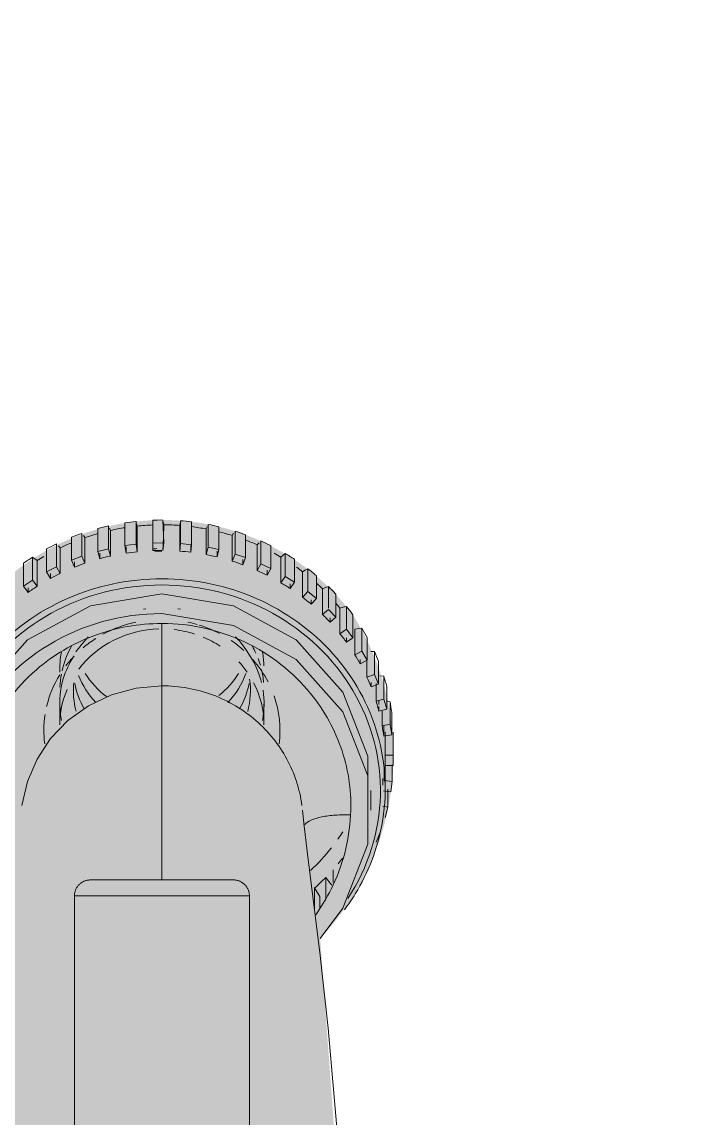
# Model space of a CAD drawing. Extents: x 100 to 738, y -85 to 470.
# Drawn here: x 624.0302 to 624.073, y 455.1094 to 455.1781 of the extents above; entities that cross this region are included whole.
import ezdxf

# ---------------------------------------------------------------- set-up
doc = ezdxf.new("R2010")
doc.units = 0
doc.linetypes.add('3600-00-FORCAS_ARMADAS-MAT-LAY-PROPOSTO$0$HIDDEN', pattern=[0.375, 0.25, -0.125])
doc.linetypes.add('HIDDENX2', pattern=[19.049999999999997, 12.7, -6.349999999999999])
doc.layers.get('0').update_dxf_attribs({"linetype": 'CONTINUOUS'})
doc.layers.add('0704-MOB-HTC', color=251, linetype='CONTINUOUS')
doc.layers.add('ARQ-CON', color=10, linetype='CONTINUOUS')
doc.layers.add('A1PROJ', color=1, linetype='HIDDENX2', lineweight=20)
doc.layers.add('ARQ-HATCH-8 C', color=40, linetype='CONTINUOUS', true_color=0xfedb00)

# ---------------------------------------------------------------- blocks, each defined once
blk = doc.blocks.new('3600-00-FORCAS_ARMADAS-MAT-LAY-PROPOSTO$0$1235-1022-BB-AG_PCA_RELOGIO_E_EMP-TAG-MAT-LAYOUT-PROP-TERREO$0$2911-0-age-ceilandia-centro-pe-mat-layout-proposto$0$1821-18-BRB-AGE-SEF-PE-MAT-LAYOUT-PROPOSTA$0$ARQ_BRB_AGE_TOR_O FEMININO1')
at = {"layer": '0704-MOB-HTC'}
h = blk.add_hatch(color=255, dxfattribs=at)
h.dxf.hatch_style = 1
edge = h.paths.add_edge_path()
edge.add_line((-0.0250104413045493, -2.377e-13), (0.0250104413043652, -2.377e-13))
edge.add_line((0.0250104413043652, -2.377e-13), (0.0250104413043652, -0.0050356620103268))
edge.add_line((0.0250104413043652, -0.0050356620103268), (0.0240626300130319, -0.006430325994957))
edge.add_line((0.0240626300130319, -0.006430325994957), (0.0138757180156658, -0.010463625659141))
edge.add_line((0.0138757180156658, -0.010463625659141), (0.0117997772703049, -0.010463625659141))
edge.add_line((0.0117997772703049, -0.010463625659141), (0.0117997772703049, -0.0492314481000718))
edge.add_line((0.0117997772703049, -0.0492314481000718), (0.031916547148417, -0.0492314480998615))
edge.add_line((0.031916547148417, -0.0492314480998615), (0.0329109929776852, -0.0500773593193487))
edge.add_line((0.0329109929776852, -0.0500773593193487), (0.0329165471483271, -0.0591298774299355))
edge.add_line((0.0329165471483271, -0.0591298774299355), (0.031916547148417, -0.0602036409086007))
edge.add_line((0.031916547148417, -0.0602036409086007), (0.011666786647683, -0.0602036409088115))
edge.add_line((0.011666786647683, -0.0602036409088115), (0.0150834495269621, -0.0602036409088115))
edge.add_line((0.0150834495269621, -0.0602036409088115), (0.0099211931560318, -0.0839748078420904))
edge.add_arc((-0.0020110344113661, -0.0953310367476027), 0.0164724615548061, -33.4349410014114, 43.58317938271949, ccw=False)
edge.add_arc((-5.88698938437e-05, -0.0952648142042918), 0.0149227572498623, 216.9840700347336, 322.21886588877555, ccw=False)
edge.add_arc((0.0020594904139056, -0.0954295339104705), 0.0165755512910747, 136.2786843385037, 212.118288451413, ccw=False)
edge.add_line((-0.0099198273860462, -0.0839733196295309), (-0.0116670699109954, -0.0601926512846082))
edge.add_line((-0.0116670699109954, -0.0601926512846082), (-0.0319165471481192, -0.0602036409088128))
edge.add_line((-0.0319165471481192, -0.0602036409088128), (-0.0329019968782013, -0.0593736080517114))
edge.add_line((-0.0329019968782013, -0.0593736080517114), (-0.0329113523192892, -0.0501316346494429))
edge.add_line((-0.0329113523192892, -0.0501316346494429), (-0.0319165471481192, -0.0492314481000718))
edge.add_line((-0.0319165471481192, -0.0492314481000718), (-0.0117997772703049, -0.0492314481000718))
edge.add_line((-0.0117997772703049, -0.0492314481000718), (-0.0117997772703049, -0.010463625659141))
edge.add_line((-0.0117997772703049, -0.010463625659141), (-0.0138757180157579, -0.0104636256593515))
edge.add_line((-0.0138757180157579, -0.0104636256593515), (-0.0240626300131233, -0.0064303259947463))
edge.add_line((-0.0240626300131233, -0.0064303259947463), (-0.0249875469721802, -0.0052950053477229))
edge.add_line((-0.0249875469721802, -0.0052950053477229), (-0.0250104413045493, -2.377e-13))
at = {"layer": 'ARQ-HATCH-8 C'}
h = blk.add_hatch(dxfattribs=at)
h.set_pattern_fill('ANGLE', color=256)
h.set_pattern_definition([(0, (0, 0), (0, 6.985), [5.08, -1.905]), (90, (0, 0), (-6.985, 4e-16), [5.08, -1.905])])
edge = h.paths.add_edge_path()
edge.add_line((-0.0250104413045493, -2.377e-13), (0.0250104413043652, -2.377e-13))
edge.add_line((0.0250104413043652, -2.377e-13), (0.0250104413043652, -0.0050356620103268))
edge.add_line((0.0250104413043652, -0.0050356620103268), (0.0240626300130319, -0.006430325994957))
edge.add_line((0.0240626300130319, -0.006430325994957), (0.0138757180156658, -0.010463625659141))
edge.add_line((0.0138757180156658, -0.010463625659141), (0.0117997772703049, -0.010463625659141))
edge.add_line((0.0117997772703049, -0.010463625659141), (0.0117997772703049, -0.0492314481000718))
edge.add_line((0.0117997772703049, -0.0492314481000718), (0.031916547148417, -0.0492314480998615))
edge.add_line((0.031916547148417, -0.0492314480998615), (0.0329109929776852, -0.0500773593193487))
edge.add_line((0.0329109929776852, -0.0500773593193487), (0.0329165471483271, -0.0591298774299355))
edge.add_line((0.0329165471483271, -0.0591298774299355), (0.031916547148417, -0.0602036409086007))
edge.add_line((0.031916547148417, -0.0602036409086007), (0.011666786647683, -0.0602036409088115))
edge.add_line((0.011666786647683, -0.0602036409088115), (0.0150834495269621, -0.0602036409088115))
edge.add_line((0.0150834495269621, -0.0602036409088115), (0.0099211931560318, -0.0839748078420904))
edge.add_arc((0.0435753996288173, -0.0912833107128317), 0.0344386385840746, 167.7476289535256, 202.4006094277824)
edge.add_arc((-0.0001565576342671, -0.1093088669612614), 0.0128625745518012, -203.1976735042732, 22.400609427782513, ccw=False)
edge.add_arc((-0.0432962174904524, -0.0908212585621205), 0.0340716551406882, 336.8023264957267, 371.59464629419)
edge.add_line((-0.0099198273860462, -0.0839733196295309), (-0.0116670699109954, -0.0601926512846082))
edge.add_line((-0.0116670699109954, -0.0601926512846082), (-0.0319165471481192, -0.0602036409088128))
edge.add_line((-0.0319165471481192, -0.0602036409088128), (-0.0329019968782013, -0.0593736080517114))
edge.add_line((-0.0329019968782013, -0.0593736080517114), (-0.0329113523192892, -0.0501316346494429))
edge.add_line((-0.0329113523192892, -0.0501316346494429), (-0.0319165471481192, -0.0492314481000718))
edge.add_line((-0.0319165471481192, -0.0492314481000718), (-0.0117997772703049, -0.0492314481000718))
edge.add_line((-0.0117997772703049, -0.0492314481000718), (-0.0117997772703049, -0.010463625659141))
edge.add_line((-0.0117997772703049, -0.010463625659141), (-0.0138757180157579, -0.0104636256593515))
edge.add_line((-0.0138757180157579, -0.0104636256593515), (-0.0240626300131233, -0.0064303259947463))
edge.add_line((-0.0240626300131233, -0.0064303259947463), (-0.0249875469721802, -0.0052950053477229))
edge.add_line((-0.0249875469721802, -0.0052950053477229), (-0.0250104413045493, -2.377e-13))
at = {"lineweight": 9}
for p, q in [((-0.0054860964044611, -0.0654090432284461), (-0.0054860964044589, -0.0866340916527103)), ((0.0054860964042792, -0.0866340916527103), (0.005486096404277, -0.0654091065963302)), ((-0.0099068606851309, -0.0866031786322738), (-0.009906841240628, -0.0858861565174752)), ((-0.0054860964043696, -0.0866340916524992), (0, -0.0866340916524992)), ((0.0054860964043696, -0.0866340916524992), (0, -0.0866340916524992)), ((-0.0107291559420005, -0.0874762178188948), (-0.0107290946796592, -0.0882658410408412)), ((-0.0031721491885863, -0.0876340916524992), (-0.0044860964043696, -0.0876340916524992)), ((-0.0044860964043696, -0.0876340916524992), (0.0044860964043696, -0.0876340916524992)), ((0.0044860964043696, -0.0876340916524992), (0.0031721491885863, -0.0876340916524992)), ((-0.0134403816134955, -0.0899995334155353), (-0.0136874928584368, -0.0906140936558127)), ((-0.0141648245931024, -0.0921919512336563), (-0.0139980678897619, -0.0915539450205416)), ((-0.0130999375770667, -0.0920145423262382), (-0.0130998081479751, -0.0932431860337121)), ((-0.0141648343520116, -0.0933183765649875), (-0.0141648245931024, -0.0921919512336563)), ((-0.0141648245931024, -0.0921919512336563), (-0.0138508717015713, -0.0922644147137451)), ((-0.0143529877272805, -0.0931600565415326), (-0.0144369743654535, -0.0938122675791539)), ((-0.0139010898219827, -0.0932114441139701), (-0.0143529877272805, -0.0931600565415326)), ((-0.0139999456532194, -0.0933462469350613), (-0.0139997051822566, -0.095124758975383)), ((-0.0144369788323312, -0.0948359815069517), (-0.0144369743654535, -0.093812267579154)), ((-0.0144369743654535, -0.0938122675791539), (-0.0139359712114451, -0.0938692391551808)), ((-0.0139359707167194, -0.0938692391996579), (-0.013935865665773, -0.0946730175405289)), ((-0.0138518762699541, -0.0939980213346031), (-0.0138519350934159, -0.0935719139027695)), ((-0.0145000000000001, -0.0947946029453688), (-0.0139953413721933, -0.0947946029453688)), ((-0.0145, -0.0954515718977922), (-0.0145, -0.0947946029453687)), ((-0.0145000000000001, -0.0954515718977923), (-0.0145000000000001, -0.0968864781390478)), ((-0.0139953413668519, -0.0954515718977923), (-0.0145000000000001, -0.0954515718977923)), ((-0.0139952515898388, -0.0954515718960582), (-0.0139953408753599, -0.0947946029569923)), ((-0.014404600429775, -0.098152591324709), (-0.0144045949436838, -0.0967177306297032)), ((-0.0144045949436838, -0.0967177306297032), (-0.0139049704843401, -0.0966509119961422)), ((-0.0144045949436838, -0.0967177306297033), (-0.014306092095601, -0.0973681458298772)), ((-0.0139048831419398, -0.0973144890594712), (-0.0139049699907143, -0.0966509119463764)), ((-0.014306092095601, -0.0973681458298772), (-0.0138064676326533, -0.0973013271958343)), ((-0.0143060847523655, -0.0988030516046229), (-0.014306092095601, -0.0973681458298772)), ((-0.0063999897994682, -0.0973469296315788), (-0.0063998179166834, -0.0986778030726564)), ((0.0063998179165037, -0.098677803072553), (0.0063999897992884, -0.0973469296316741)), ((-0.0140695270918938, -0.09885311335875), (-0.0143060847523656, -0.0988030516046229)), ((-0.0140964045374366, -0.099767197623074), (-0.0140963944601301, -0.0983323360278031)), ((-0.0140963944601302, -0.0983323360278031), (-0.0136089307987784, -0.0982095979324023)), ((-0.0139154562757717, -0.0989669206547631), (-0.0140963944601302, -0.0983323360278031)), ((-0.0134279926148821, -0.0988441825594787), (-0.0139154562757717, -0.0989669206547631)), ((-0.0136088943332519, -0.0984985547824894), (-0.0136089303156627, -0.0982095978228114)), ((-0.0136088456222113, -0.0988897193956767), (-0.013608878675767, -0.0986242904083511)), ((-0.0139154562757717, -0.0989669206547631), (-0.0139154427871087, -0.100401825267768)), ((-0.0135840032463718, -0.0999004542052194), (-0.0135840177689208, -0.1013353172121433)), ((-0.0131157614843108, -0.099723574463623), (-0.0135840032463718, -0.0999004542052195)), ((-0.0135840032463718, -0.0999004542052194), (-0.0133232506725401, -0.1005100166733918)), ((-0.0131157285766327, -0.1000023923528916), (-0.013115761018702, -0.0997235743046192)), ((-0.0136716048469634, -0.1004267432208093), (-0.0139154427871088, -0.100401825267768)), ((-0.01332325067254, -0.1005100166733918), (-0.0128550089169663, -0.1003331369342459)), ((-0.013323231233837, -0.1019449194387965), (-0.0133232506725401, -0.1005100166733918)), ((-0.0055425539902142, -0.1003532040392128), (-0.0055374208048539, -0.1003615433347367)), ((-0.0128748622085556, -0.1028342353839222), (-0.0128748434511278, -0.1013993704744056)), ((-0.0128748434511279, -0.1013993704744056), (-0.0124326062688689, -0.1011709111708274)), ((-0.0128748434511279, -0.1013993704744056), (-0.0125380535712895, -0.1019750816520975)), ((-0.0124325767371141, -0.1014441007997143), (-0.0124326058275121, -0.1011709109602594)), ((-0.0130890079476392, -0.1019427548205328), (-0.013323231233837, -0.1019449194387965)), ((-0.0125380535712894, -0.1019750816520975), (-0.0120958164028809, -0.1017466223556744)), ((-0.012538028464122, -0.1034099819108053), (-0.0125380535712895, -0.1019750816520974)), ((-0.0119791874782271, -0.1028073725593335), (-0.0119792101988266, -0.104242239834823)), ((-0.0115693608833395, -0.1025306429369276), (-0.0119791874782271, -0.1028073725593336)), ((-0.0119791874782271, -0.1028073725593336), (-0.0115712388002645, -0.1033408936614964)), ((-0.0115693346531312, -0.102802284386776), (-0.011569360472628, -0.1025306426778417)), ((-0.0115712388002645, -0.1033408936614964), (-0.0111614122271339, -0.1030641640537816)), ((-0.0115712083883178, -0.1047757907907214), (-0.0115712388002645, -0.1033408936614964)), ((-0.0109100355422466, -0.1055389351752462), (-0.0109100091875905, -0.1041040651046756)), ((-0.0109100091875906, -0.1041040651046756), (-0.0105385297181033, -0.1037830736323411)), ((-0.0109100091875906, -0.1041040651046756), (-0.0104368109770735, -0.104587668482843)), ((-0.0105385068120169, -0.1040571323957218), (-0.0105385293439863, -0.1037830733285133)), ((-0.0104368109770735, -0.104587668482843), (-0.0100653315368766, -0.1042666770358179)), ((-0.010436775700874, -0.1060225619051303), (-0.0104368089001839, -0.1046721479681612)), ((-0.0093550446925218, -0.1049100614187935), (-0.0096827959647694, -0.1052706651089748)), ((-0.0093550252313947, -0.1051906830855063), (-0.0093550443604187, -0.1049100610713493)), ((-0.0011578975039119, -0.1045916713187262), (-0.0010041240902097, -0.1046182538060669)), ((0.0010041240900256, -0.1046182538060669), (0.0011578975037279, -0.1045916713187262)), ((-0.0096827959647694, -0.1052706651089748), (-0.0096828255717266, -0.1067055383632472)), ((-0.0096827959647694, -0.1052706651089748), (-0.0091512026473746, -0.1056973461886933)), ((-0.0091512026473745, -0.1056973461886933), (-0.0088234514105972, -0.1053367425375376)), ((-0.0091511630179093, -0.1071322353802845), (-0.0091512026473746, -0.1056973461886933)), ((0.0083921575650013, -0.1056528141313048), (0.0083921432129501, -0.1059412154499936)), ((0.0086844986469802, -0.1060393686887704), (0.0083921578629222, -0.105652814505146)), ((-0.008315356811661, -0.1077251507828364), (-0.0083153243812687, -0.1062902740023585)), ((-0.0083153243812687, -0.1062902740023586), (-0.0080360489611306, -0.1058952815386404)), ((-0.0083153243812687, -0.1062902740023586), (-0.0077330362542571, -0.1066538527466634)), ((-0.0080360331774989, -0.1061871202482573), (-0.0080360486758517, -0.1058952811562137)), ((-0.007733036254257, -0.1066538527466633), (-0.007453760873438, -0.106258860338556)), ((0.0081146497654157, -0.1064198759216867), (0.0078223088279136, -0.1060333215351673)), ((0.0081146180278241, -0.1078547941453403), (0.0081146497654157, -0.1064198759216868)), ((0.0086844986469801, -0.1060393686887703), (0.0081146497654158, -0.1064198759216866)), ((0.0086845411283391, -0.1074741977096489), (0.0086844986469801, -0.1060393686887703)), ((-0.0077329928455713, -0.1080887372450829), (-0.0077330362542571, -0.1066538527466633)), ((-0.006600648589639, -0.1067244627831776), (-0.0068274026952894, -0.107148122427666)), ((-0.0066006368571422, -0.1070331108865764), (-0.0066006483553167, -0.1067244623713138)), ((-0.006202854386266, -0.10744333285687), (-0.0059761003205414, -0.1070196732869776)), ((0.0063708084610768, -0.1068373735874482), (0.00661161224319, -0.1072541312451088)), ((0.00661161224319, -0.1072541312451088), (0.0072259857823753, -0.1069407112240083)), ((0.0069851818703417, -0.106523953365912), (0.006985171702399, -0.1068275873230756)), ((0.0072259857823753, -0.1069407112240082), (0.0069851821183151, -0.1065239537706612)), ((0.0072260315829795, -0.1083755452565107), (0.0072259857823753, -0.1069407112240082)), ((-0.0068274026952894, -0.107148122427666), (-0.0068274374793522, -0.1085830030257748)), ((-0.0068274026952894, -0.107148122427666), (-0.006202854386266, -0.10744333285687)), ((-0.0062028078271482, -0.1088782122676244), (-0.006202854386266, -0.10744333285687)), ((-0.0052405839228462, -0.1078317841792552), (-0.0050696357977847, -0.1073855942146753)), ((-0.0050696357977847, -0.1073855942146753), (-0.005069628747215, -0.107718220640806)), ((-0.0045828222115126, -0.1080543506503294), (-0.0044118741229603, -0.107608160781042)), ((0.0038895291064258, -0.1077605708925263), (0.0038895292261393, -0.1081170015608573)), ((0.0040175911956521, -0.1082192746332258), (0.0038895292445038, -0.1077605713411912)), ((0.0050128034274192, -0.1079126643235784), (0.0048270249801071, -0.1074717402772569)), ((0.0056628022292816, -0.1076708720757505), (0.0050128034274192, -0.1079126643235784)), ((0.0054770236717429, -0.1072299477994656), (0.0054770182334384, -0.107555493041398)), ((0.0056628022292816, -0.1076708720757505), (0.0054770238661768, -0.1072299482292856)), ((0.0056628506856947, -0.1091057114563984), (0.0056628022292816, -0.1076708720757505)), ((0.00661161224319, -0.1072541312451088), (0.0066115780258084, -0.10868904574196)), ((-0.0052406205567215, -0.1092666688311209), (-0.0052405839228462, -0.1078317841792552)), ((-0.0052405839228462, -0.1078317841792552), (-0.0045828222115126, -0.1080543506503295)), ((-0.0045827731763864, -0.1094892246526218), (-0.0045828222115126, -0.1080543506503295)), ((-0.0035778915885509, -0.1097662450835493), (-0.0035778536355166, -0.1083313562005209)), ((-0.0035778536355166, -0.108331356200521), (-0.0034651877779439, -0.107869099147757)), ((-0.0028964064082069, -0.1084780553411359), (-0.0035778536355166, -0.108331356200521)), ((-0.0034651877779439, -0.1078690991477571), (-0.0034651861847236, -0.1082354998084887)), ((-0.0028964064082069, -0.1084780553411361), (-0.002783740579108, -0.1080157984051973)), ((-0.0028963556073616, -0.1099129236925125), (-0.0028964064082069, -0.1084780553411359)), ((-0.0018632970071699, -0.1086396020328002), (-0.0018105454521781, -0.108167973869999)), ((-0.0018105506469798, -0.1085824677020297), (-0.001810545387904, -0.1081679734068912)), ((-0.0011680352424053, -0.1087083094328926), (-0.0011152837028689, -0.1082366814082712)), ((-6.48384087662e-05, -0.1082781751313556), (-0.0001217499326095, -0.1087520566377628)), ((0.0005693283772097, -0.1082676097685095), (0.0005693445877005, -0.1087417776221784)), ((0.0005772552831466, -0.1087417776222874), (0.0005693283974208, -0.1082676102351568)), ((0.0016215607282148, -0.1086670910749044), (0.0015530702198221, -0.108197252660045)), ((0.0022456935209597, -0.1081081364120912), (0.0022457004780673, -0.1085083328935845)), ((0.002314184083428, -0.1085779751120166), (0.0022456936006817, -0.1081081368730892)), ((0.0032133205650212, -0.1079272326151053), (0.003341382569249, -0.1083859360972644)), ((0.003341382569249, -0.1083859360972644), (0.0033413449079772, -0.1098208424334624)), ((0.003341382569249, -0.1083859360972644), (0.0040175911956522, -0.1082192746332258)), ((0.0040176416059677, -0.109654119621071), (0.0040175911956522, -0.1082192746332258)), ((0.0050127672258972, -0.1093475748387189), (0.0050128034274192, -0.1079126643235784)), ((0.0064911218897541, -0.1085668887865315), (0.0063706651114103, -0.1084447302581592)), ((-0.0059759490970426, -0.1086269921578852), (-0.0060893787645807, -0.1087526030086678)), ((-0.0018633357296015, -0.1100744952631074), (-0.0018632970071699, -0.1086396020328001)), ((-0.0011680352424053, -0.1087083094328926), (-0.0018632970071699, -0.1086396020328002)), ((-0.0011679834117073, -0.110143171972755), (-0.0011680352424053, -0.1087083094328926)), ((-0.0001217499326095, -0.1087520566377628), (0.0005772552831466, -0.1087417776222876)), ((-0.0001217499326095, -0.1087520566377628), (-6.08944317658e-05, -0.1101864699267905)), ((0.0005773073929131, -0.110176634274219), (0.0005772552831466, -0.1087417776222875)), ((0.0016215221527287, -0.1101019930954614), (0.0016215607282148, -0.1086670910749045)), ((0.002314184083428, -0.1085779751120165), (0.0016215607282149, -0.1086670910749044)), ((0.0023142357174364, -0.1100128258848889), (0.002314184083428, -0.1085779751120165)), ((0.0049198355471827, -0.1092133292140938), (0.0048269033730247, -0.1090790819520803)), ((-0.0044117444789491, -0.1092154637527246), (-0.0044972590556669, -0.1093523450286339)), ((-0.0027836344158749, -0.1096230880245139), (-0.0028399951618294, -0.1097680067058945)), ((-0.0011152025737096, -0.1098439604199844), (-0.0011415930629568, -0.1099935670562344)), ((0.001587259722433, -0.1099532835062782), (0.0015529971096802, -0.1098045722026409)), ((0.0032772838683202, -0.1096777029852183), (0.0032132224872411, -0.1095345618521869)), ((-9.58354007873e-05, -0.1100359352252813), (-0.0001297238954029, -0.1098852018272792))]:
    blk.add_line(p, q, dxfattribs=at)
at = {"lineweight": 9, "flags": 128}
for points in [[(-0.0116670699109954, -0.0601926512846082), (-0.0116203133216857, -0.0620124499452109), (-0.0110386294104399, -0.0713920323372868), (-0.0104178713495842, -0.0783453530113145), (-0.009899410859223, -0.0830886340327333), (-0.009173653493747, -0.0889215935603778), (-0.0089154426586965, -0.0910045923273324), (-0.0088058787701725, -0.0920096403776956)], [(-0.0099198273860462, -0.0839733196295309), (-0.0113454264385223, -0.0858592730925385), (-0.0129011736845231, -0.0898770863794421), (-0.0129006030160623, -0.0941526021518494), (-0.0113437832750586, -0.0981700485929569), (-0.0084185195800042, -0.10144478577623), (-0.0044776976763719, -0.1035817696329573), (0, -0.1043232075050385)], [(-0.0095710954388555, -0.0857365841211751), (-0.0095710583483857, -0.0863261930076933), (-0.0095710077660038, -0.0871300257543731)], [(-0.0102667089527264, -0.0877872021101057), (-0.0102668048682867, -0.0869833919407378), (-0.0102668668783423, -0.0864637982968123)], [(-0.0095710081057936, -0.0871300254135951), (-0.0097389348436078, -0.0868666017809339), (-0.009906860685131, -0.0866031786322737)], [(-0.0044860964044613, -0.08763409165271), (-0.004526085738645, -0.0876332917593713), (-0.0045660110984291, -0.0876308933590122), (-0.0046058086117471, -0.0876269002885639), (-0.0046454146110753, -0.087621318936086), (-0.0046847657352547, -0.0876141582305515), (-0.0047237990308888, -0.0876054296275622), (-0.0047624520530237, -0.0875951470910203), (-0.0048006629650777, -0.0875833270707918), (-0.0048383706377354, -0.0875699884763877), (-0.0048755147467688, -0.087555152646713), (-0.0049120358695237, -0.0875388433159296), (-0.0049478755800017, -0.0875210865754888), (-0.0049829765423027, -0.0875019108323876), (-0.005017282602381, -0.0874813467637236), (-0.0050507388778535, -0.0874594272676193), (-0.0050832918458229, -0.0874361874105945), (-0.0051148894284778, -0.0874116643714609), (-0.005145481076433, -0.0873858973818509), (-0.0051750178495713, -0.0873589276634506), (-0.0052034524953589, -0.0873307983620574), (-0.0052307395244321, -0.0873015544785511), (-0.0052568352833588, -0.0872712427969088), (-0.0052816980244968, -0.0872399118093536), (-0.0053052879727613, -0.0872076116387827), (-0.0053275673892669, -0.0871743939585782), (-0.005348500631704, -0.0871403119099425), (-0.0053680542113434, -0.0871054200168837), (-0.0053861968466377, -0.0870697740989867), (-0.0054028995132307, -0.0870334311821165), (-0.0054181354904253, -0.0869964494071861), (-0.0054318804039111, -0.0869588879371485), (-0.00544411226475, -0.0869208068623418), (-0.0054548115045777, -0.0868822671043625), (-0.0054639610068949, -0.0868433303186019), (-0.0054715461344479, -0.0868040587956099), (-0.0054775547526514, -0.0867645153614478), (-0.005481977248998, -0.0867247632771747), (-0.0054848065484344, -0.0866848661376433), (-0.0054860381246886, -0.0866448877697682), (-0.0054860964044589, -0.0866340916527103)], [(0.0054860964042792, -0.0866340916527103), (0.0054852965109399, -0.0866740809868966), (0.0054828981105829, -0.0867140063466796), (0.0054789050401314, -0.0867538038599993), (0.0054733236876524, -0.0867934098593242), (0.0054661629821218, -0.0868327609835048), (0.0054574343791324, -0.0868717942791372), (0.0054471518425894, -0.0869104473012742), (0.005435331822362, -0.0869486582133267), (0.0054219932279569, -0.0869863658859848), (0.0054071573982821, -0.0870235099950188), (0.0053908480675004, -0.0870600311177759), (0.0053730913270591, -0.0870958708282517), (0.0053539155839589, -0.0871309717905538), (0.0053333515152928, -0.087165277850631), (0.0053114320191901, -0.0871987341261046), (0.0052881921621631, -0.0872312870940723), (0.0052636691230295, -0.0872628846767284), (0.0052379021334201, -0.0872934763246819), (0.0052109324150219, -0.0873230130978207), (0.0051828031136276, -0.0873514477436095), (0.0051535592301197, -0.087378734772681), (0.0051232475484773, -0.0874048305316088), (0.0050919165609243, -0.0874296932727463), (0.0050596163903502, -0.0874532832210113), (0.0050263987101479, -0.087475562637518), (0.0049923166615106, -0.0874964958799535), (0.0049574247684528, -0.087516049459595), (0.0049217788505575, -0.0875341920948871), (0.0048854359336867, -0.0875508947614818), (0.0048484541587568, -0.0875661307386769), (0.004810892688716, -0.0875798756521595), (0.0047728116139099, -0.0875921075129994), (0.00473427185593, -0.0876028067528289), (0.0046953350701683, -0.0876119562551455), (0.0046560635471812, -0.0876195413826985), (0.004616520113018, -0.087625550000902), (0.0045767680287439, -0.087629972497248), (0.0045368708892135, -0.0876328017966849), (0.0044968925213379, -0.0876340333729397), (0.0044860964042772, -0.08763409165271)], [(-0.0106454237561872, -0.0873008430829023), (-0.0104560670416088, -0.0875440222496483), (-0.0102667093172161, -0.0877872017926512)], [(-0.0038440855555229, -0.08763409165271), (-0.0039334895854738, -0.08763409165271), (-0.0040166008711912, -0.08763409165271), (-0.0040932864523387, -0.08763409165271), (-0.0041634236483545, -0.08763409165271), (-0.0042269002546821, -0.08763409165271), (-0.00428361472229, -0.08763409165271), (-0.0043334763201348, -0.08763409165271), (-0.0043764052802906, -0.08763409165271), (-0.0044123329255829, -0.08763409165271), (-0.0044412017794429, -0.08763409165271), (-0.0044629656578626, -0.08763409165271), (-0.0044775897432722, -0.08763409165271), (-0.004485050640269, -0.08763409165271), (-0.0044860964044613, -0.08763409165271)], [(-0.0044860964044613, -0.08763409165271), (-0.0044825080058286, -0.08763409165271), (-0.0044717485506056, -0.08763409165271), (-0.0044538352516213, -0.08763409165271), (-0.0044287967663395, -0.08763409165271), (-0.0043966731509854, -0.08763409165271), (-0.0043575157965011, -0.08763409165271), (-0.0043113873462952, -0.08763409165271), (-0.0042583615960497, -0.08763409165271), (-0.004198523375652, -0.08763409165271), (-0.0041319684134912, -0.08763409165271), (-0.0040588031833093, -0.08763409165271), (-0.0039791447338667, -0.08763409165271), (-0.0038931205016842, -0.08763409165271), (-0.003800868107191, -0.08763409165271), (-0.0037025351345343, -0.08763409165271), (-0.0035982788954951, -0.08763409165271), (-0.0034882661778145, -0.08763409165271), (-0.0033726729783733, -0.08763409165271), (-0.0032516842216331, -0.08763409165271), (-0.0031254934637911, -0.08763409165271), (-0.0029943025831489, -0.08763409165271), (-0.0028583214571174, -0.08763409165271), (-0.0027177676265039, -0.08763409165271), (-0.0025728659474465, -0.08763409165271), (-0.0024238482317197, -0.08763409165271), (-0.0022709528758811, -0.08763409165271), (-0.0021144244798875, -0.08763409165271), (-0.0019545134557794, -0.08763409165271), (-0.0017914756270827, -0.08763409165271), (-0.0016255718195436, -0.08763409165271), (-0.001457067443863, -0.08763409165271), (-0.0012862320710978, -0.08763409165271), (-0.0011133390014005, -0.08763409165271), (-0.0009386648268006, -0.08763409165271), (-0.0007624889887171, -0.08763409165271), (-0.0005850933309031, -0.08763409165271), (-0.000406761648577, -0.08763409165271), (-0.0002277792343849, -0.08763409165271), (-4.84324220065e-05, -0.08763409165271), (0.0001309918719146, -0.08763409165271), (0.0003102066067856, -0.08763409165271), (0.0004889250772564, -0.08763409165271), (0.0006668613719047, -0.08763409165271), (0.0008437308306132, -0.08763409165271), (0.0010192504999779, -0.08763409165271), (0.0011931395859727, -0.08763409165271), (0.0013651199031507, -0.08763409165271), (0.0015349163196941, -0.08763409165271), (0.0017022571975582, -0.08763409165271), (0.0018668748270353, -0.08763409165271), (0.0020285058550322, -0.08763409165271), (0.002186891706386, -0.08763409165271), (0.0023417789975218, -0.08763409165271), (0.0024929199418169, -0.08763409165271), (0.0026400727459957, -0.08763409165271), (0.0027830019969684, -0.08763409165271), (0.0029214790384201, -0.08763409165271), (0.0030552823366268, -0.08763409165271), (0.0031841978348541, -0.08763409165271), (0.0033080192958054, -0.08763409165271), (0.0034265486315516, -0.08763409165271), (0.0035395962204503, -0.08763409165271), (0.0036469812104668, -0.08763409165271), (0.0037485318085319, -0.08763409165271), (0.0038440855553431, -0.08763409165271), (0.0039334895852962, -0.08763409165271), (0.0040166008710071, -0.08763409165271), (0.0040932864521589, -0.08763409165271), (0.0041634236481726, -0.08763409165271), (0.0042269002545001, -0.08763409165271), (0.0042836147221103, -0.08763409165271), (0.004333476319955, -0.08763409165271), (0.0043764052801108, -0.08763409165271), (0.0044123329254031, -0.08763409165271), (0.0044412017792631, -0.08763409165271), (0.0044629656576785, -0.08763409165271), (0.0044775897430925, -0.08763409165271), (0.0044850506400849, -0.08763409165271), (0.0044860964042772, -0.08763409165271)], [(0.0044860964042772, -0.08763409165271), (0.0044825080056467, -0.08763409165271), (0.0044717485504215, -0.08763409165271), (0.0044538352514416, -0.08763409165271), (0.0044287967661554, -0.08763409165271), (0.0043966731508056, -0.08763409165271), (0.0043575157963213, -0.08763409165271), (0.0043113873461177, -0.08763409165271), (0.0042583615958699, -0.08763409165271), (0.0041985233754723, -0.08763409165271), (0.0041319684133114, -0.08763409165271), (0.0040588031831295, -0.08763409165271), (0.0039791447336826, -0.08763409165271), (0.0038931205015045, -0.08763409165271)], [(-0.0129012085262334, -0.0911066169245189), (-0.0129006467449182, -0.0953803129713328), (-0.0113439190394902, -0.0993982282349056), (-0.0084176206980022, -0.1026739791827083), (-0.0044792748365764, -0.1048097447753814), (0, -0.1055517293389851)], [(0, -0.1055517293389851), (0.0044800234538241, -0.1048094887823348), (0.0084220633283521, -0.1026704765877317), (0.0113444611926545, -0.0993973460104421), (0.0129012085262343, -0.0953773180592393), (0.0129008873941027, -0.0911049044073353)], [(0, -0.0997950488858024), (0.0016125634704172, -0.0996531322129295), (0.0031671929966169, -0.0992325127859556), (0.0046074070572326, -0.0985441944632263), (0.0058905381684672, -0.0976233136531214), (0.0069745039698747, -0.0964992673923584), (0.0078291813757137, -0.0952108474381758), (0.0084357709076689, -0.093799946300319), (0.0087721296862085, -0.0923064069588399)], [(-0.0139953408700185, -0.0954515718860958), (-0.0139952314118709, -0.0962553381894347), (-0.0139951419259574, -0.0969124485700754)], [(-0.013806467142525, -0.0973013271184696), (-0.0138063545379647, -0.098105078765713), (-0.0138063392296392, -0.0982143491392725)], [(-0.0134279921381897, -0.0988441824273653), (-0.013427878630136, -0.0996479213513357), (-0.0134278381668567, -0.0999344495960449)], [(-0.0128550084606147, -0.1003331367492654), (-0.0128548957030934, -0.1011368629273698), (-0.0128548588771192, -0.1013993704767826)], [(-0.0120958159734805, -0.1017466221205184), (-0.0120957056132624, -0.1025503357173701), (-0.0120955952654872, -0.1033540492940026)], [(-0.0120955956949049, -0.1033540495291869), (-0.0123168126696529, -0.1033820162554704), (-0.012538028464122, -0.1034099819108054)], [(-0.0111614118309049, -0.1030641637718628), (-0.0111613054828558, -0.103867865137791), (-0.0111611991497418, -0.1046715664850418)], [(-0.0100653311795582, -0.1042666767111972), (-0.0100652304023001, -0.1050703663776556), (-0.0100651296422625, -0.1058740560272386)], [(-0.0111611995459866, -0.1046715667669977), (-0.0113662045140193, -0.104723679378745), (-0.0115712083883178, -0.1047757907907214)], [(-0.0088234510973655, -0.1053367421749321), (-0.008823357369661, -0.1061404208470492), (-0.0088232636611933, -0.1069440995043701)], [(-0.0100651299995947, -0.1058740563518772), (-0.0102509533459074, -0.1059483097874483), (-0.0104367757008741, -0.1060225619051303)], [(-0.0074537606088303, -0.106258859943222), (-0.0074536753070233, -0.1070625284896998), (-0.0074535900262115, -0.107866197023755)], [(0.0078221455657065, -0.1076406951488231), (0.0078222270476756, -0.1068370081548634), (0.0078223085502223, -0.1060333211478228)], [(-0.0088232639744368, -0.1069440998670068), (-0.0089872139334718, -0.1070381683354413), (-0.0091511630179093, -0.1071322353802846)], [(-0.0059761001083905, -0.1070196728646326), (-0.005976024485424, -0.1078233323050814), (-0.0059759488848843, -0.1086269917355159)], [(0.0063706648852387, -0.1084447298422526), (0.0063707365490259, -0.1076410515122349), (0.0063708082349136, -0.1068373731715617)], [(-0.0044118739663392, -0.107608160337798), (-0.0044118091325564, -0.1084118118273513), (-0.004411744322323, -0.1092154633094718)], [(0.0048269032016596, -0.1090790815136493), (0.0048269639935612, -0.1082754106803121), (0.004827024808748, -0.107471739838849)], [(0.008114618027824, -0.1078547941453403), (0.0079683823255327, -0.1077477455869614), (0.0078221458434084, -0.1076406955361956)], [(-0.0074535902908289, -0.1078661974191182), (-0.0075932919407905, -0.1079774680897739), (-0.0077329928455713, -0.1080887372450829)], [(-0.0027837406214644, -0.1080157985807712), (-0.0031254384257917, -0.1079464460166656), (-0.0034651876503746, -0.1078690993641114)], [(-0.0027837404802856, -0.1080157979474852), (-0.0027836873865069, -0.1088194427594907), (-0.0027836343170498, -0.1096230875667663)], [(-0.0011152836632765, -0.1082366809427196), (-0.0011152430863252, -0.1090403204495425), (-0.0011152025341171, -0.1098439599544075)], [(-0.0001297238907981, -0.1098852013602391), (-9.72820212048e-05, -0.1090817937934544), (-6.48391009916e-05, -0.1082783155778193)], [(0.0015529970545451, -0.1098045717384467), (0.0015530335972805, -0.1090009119684771), (0.0015530701646882, -0.1081972521958739)], [(0.0032132223731648, -0.109534561397569), (0.0032132713999783, -0.1087308967817603), (0.0032133204509486, -0.1079272321605285)], [(0.000577307392913, -0.110176634274219), (0.0002886657585589, -0.110182292560687), (0, -0.1101859857149513)]]:
    blk.add_lwpolyline(points, dxfattribs=at)
at = {"lineweight": 9}
for centre, major_axis, ratio, start_param, end_param in [((0, -0.0920133237724932), (0.0130999376411603, 0), 0.9396902932538038, 4.712388980384683, 6.994741476945892), ((0, -0.0932419674918717), (0.0136999601366529, 0), 0.9396902932527995, 2.587211200349566, 4.712388980384689), ((0, -0.0932419674918716), (0.0136999601366527, 0), 0.9396902932527972, 4.71238898038469, 6.837800284425711), ((5.675714516e-07, -0.0967308400851934), (0.0140002884453462, 1.6595258233e-06), 0.939676496123708, 2.323464487781791, 2.393938800473106), ((0, -0.0970042024983844), (0.0131994514480728, 0), 0.9396902932519438, 2.354388026381044, 2.50615593255834), ((6.312803614e-07, -0.0967307721654662), (0.0140002884087732, 1.8458309072e-06), 0.9396782623013894, 2.479116887317377, 2.513897121710378), ((0, -0.0970042024983844), (0.0131994514480728, 0), 0.9396902932519449, 2.560359800438046, 2.603474074126745), ((3.82925e-10, -0.0951230873210595), (0.0139997056781015, 0), 0.9397467715357013, 3.116621990102744, 3.166563332357815), ((3.629477e-10, -0.0951230872713378), (-0.0139997056444743, 9.55166261e-07), 0.9397462066747849, 0.1164651182115179, 0.1664064604672371), ((0, -0.0970041883335076), (0.0073999972166258, 0), 0.9396902932528037, 3.020856492567917, 3.457150067396933), ((0, -0.0970041883335076), (0.0073999972166259, 0), 0.9396902932528043, 6.138905831562183, 6.403921328025787), ((0, -0.0973461997633139), (0.0063999900764964, 0), 0.9396902932528018, 3.14171401493423, 3.59590191116847), ((0, -0.0973461997632951), (0.0063999898465112, 0), 0.9396902932538463, 5.904919813343535, 6.283063945831131), ((-0.0143553429727888, -0.0935181636392599), (-0.0019227454351645, 0.0143769873357599), 0.0481920104664721, 1.892555638455354, 1.940763203853059), ((0, -0.0994891379639324), (0.0055498967736492, 0), 0.9396902932528028, 2.891255985737004, 3.280159677346584), ((0, -0.0994891379639324), (0.0055498967736344, 0), 0.9396902932528043, 6.186403600228972, 6.533316060940995), ((3.355811e-10, -0.0951230872328326), (-0.0139997055614227, 1.7545091982e-06), 0.9397448422545654, 0.2369464858153651, 0.2868878280930238), ((0, -0.100857258916141), (0.0055498603589819, 0), 0.939690293252802, 2.642281947071134, 2.96700467225347), ((0, -0.1022253231381768), (0.0055498989311793, 0), 0.939690293252802, 2.411880623473714, 2.81657623612778), ((0, -0.1022253231381768), (0.005549898931204, 0), 0.9396902932528041, 0.3468282021602465, 0.7295295649173738), ((0, -0.100857258916141), (0.0055498603590372, 0), 0.9396902932528053, 0.1745329251994326, 0.4991174852181599), ((0, -0.0970041883335076), (0.0073999972166259, 0), 0.9396902932528025, 5.759586531581284, 6.06622437464623), ((0, -0.1031829857926574), (0.0055499308291357, 0), 0.9396902932528053, 2.268928027592636, 2.6179938779915), ((0, -0.1031829857926574), (0.0055499308290381, 0), 0.9396902932528046, 0.5235987755982912, 0.8929685153686495), ((-0.014005924366305, -0.0951248532492294), (-0.0035416586624956, 0.0140659661797822), 0.088523073638053, 1.884770965496147, 1.932978526792715), ((3.14485e-10, -0.0951230871941195), (-0.0139997054490092, 2.5284041531e-06), 0.9397426856213902, 0.3574261417029816, 0.4073674839588417), ((0, -0.0970041883335076), (0.0073999972166258, 0), 0.9396902932528037, 3.594604762982888, 3.834243557171241), ((0, -0.0994891685540154), (0.0063999368549352, 0), 0.9396902932528035, 3.22683132433795, 3.364510648246847), ((0, -0.0994891685540154), (0.0063999368549428, 0), 0.9396902932528032, 6.108652381980147, 6.244399235288548), ((0, -0.0973461997633139), (0.0063999900764964, 0), 0.9396902932528037, 3.724464584225338, 3.860008218366281), ((0, -0.0973461997632951), (0.0063999898465112, 0), 0.939690293253847, 4.740965050410141, 5.665252713912292), ((0, -0.0994891685540154), (0.0063999368549428, 0), 0.939690293252802, 5.797005549052331, 6.075764242997416), ((0, -0.100857240401064), (0.006399970689263, 0), 0.9396902932528051, 6.108652381980148, 6.316023415905359), ((-0.0134536255224848, -0.0966804598028356), (-0.005125778390838, 0.013569126028776), 0.1275718521022046, 1.872379193077371, 1.920586750404233), ((2.885636e-10, -0.0951230871573555), (-0.0139997053027428, 3.2656281949e-06), 0.9397397680147708, 0.4779033325961877, 0.5278446748293069), ((0, -0.100857240401064), (0.0063999706893111, 0), 0.9396902932528032, 3.17295329733745, 3.316125578789212), ((0, -0.0994891685540154), (0.0063999368549352, 0), 0.9396902932528055, 3.40994643605667, 3.484780880863354), ((0, -0.0970041883335076), (0.0073999972166259, 0), 0.9396902932528021, 5.550101018610527, 5.66091585810358), ((0, -0.0994891685540154), (0.0063999368549352, 0), 0.9396902932528055, 3.544274778851523, 3.627615409118274), ((0, -0.0970041883335076), (0.0073999972166258, 0), 0.9396902932528032, 3.945315982034725, 4.086824043038792), ((0, -0.0973461997633139), (0.0063999900764964, 0), 0.9396902932528035, 4.106548728909266, 4.29510034097484), ((0, -0.0970041883335076), (0.0073999972166259, 0), 0.9396902932528018, 5.308235821184536, 5.442848634898624), ((-0.012706446666591, -0.0981624498487792), (-0.0066573946893835, 0.0128869668361319), 0.1647727119579491, 1.85544898621536, 1.903656539762194), ((2.607706e-10, -0.0951230871209047), (-0.013999705135006, 3.9554922548e-06), 0.9397361316971652, 0.5983773411645864, 0.6483186833602146), ((0, -0.0970041883335076), (0.0073999972166258, 0), 0.939690293252805, 4.202956725159774, 4.391740477506763), ((0, -0.0970041883335076), (0.0073999972166258, 0), 0.9396902932528037, 4.409628262865662, 4.491063946180084), ((0, -0.0973461997633139), (0.0063999900764964, 0), 0.9396902932528021, 4.386037744905572, 4.591067138507544), ((0, -0.0970041883335076), (0.0073999972166259, 0), 0.9396902932528032, 4.933714014581143, 5.235987755982987), ((-0.0117752109220737, -0.0995493562944176), (-0.0081170982739615, 0.0120211299284241), 0.1995867869895538, 1.834090345488955, 1.882297895499775), ((2.06857e-10, -0.0951230871051133), (-0.0139997049237869, 4.5879965334e-06), 0.9397318293417779, 0.7188474963112397, 0.7687888385714017), ((6.208563212e-07, -0.0967298345498652), (0.0140002884454822, 1.8157070856e-06), 0.9397026420438145, 3.789530629642375, 3.818581465035902), ((1.668178e-10, -0.095123087082097), (-0.0139997047297263, 5.153975784e-06), 0.9397269232695915, 0.8393131831651786, 0.8892545254156887), ((-0.0106734075341202, -0.1008210893634526), (-0.009483600558487, 0.0109752538865694), 0.2315097843140274, 1.808468086414933, 1.856675633185033), ((-3.309552e-10, -0.0951230871594983), (-0.0139997046257017, 5.5217895579e-06), 0.9396573525699135, 2.164042459921123, 2.213983802038975), ((5.556392178e-07, -0.0967297678953844), (0.0140002884740249, 1.6250009838e-06), 0.9397043751591905, 3.909971119878609, 3.945208244308753), ((1.308767e-10, -0.0951230870532455), (-0.0139997045561496, 5.6452322214e-06), 0.9397214845466102, 0.9597738518105309, 1.00971519400397), ((-0.0094169964736138, -0.1019592276025358), (-0.0107338686095781, 0.0097559708586405), 0.2600792892229522, 1.77881686209342, 1.827024405965137), ((4.823763339e-07, -0.0967297090790111), (0.014000288508511, 1.4107565266e-06), 0.939705904411946, 4.030413186096932, 4.065650308751742), ((8.05143e-11, -0.095123087045348), (-0.0139997043800578, 6.0546542348e-06), 0.9397155919544568, 1.080229025184676, 1.130170367395794), ((-2.689849e-10, -0.0951230871691943), (-0.0139997043941215, 5.9535062378e-06), 0.9396631347451416, 2.043643744916504, 2.093585087229716), ((-0.0080241772518814, -0.10294728472168), (-0.0118436536467664, 0.00837393533293), 0.2848814634057275, 1.745455780892488, 1.793663322249965), ((3.26405e-11, -0.0951230870370512), (-0.0139997042394996, 6.3763191834e-06), 0.939709330849192, 1.200678306209091, 1.250619648412082), ((-2.039083e-10, -0.0951230870933295), (-0.013999704151412, 6.5533766479e-06), 0.9396757837086354, 1.80282862987802, 1.852769972102192), ((-2.303989e-10, -0.0951230871505626), (-0.0139997042315051, 6.299040406e-06), 0.9396693082665185, 1.923239247241938, 1.973180589595953), ((6.208e-13, -0.0967303095021015), (-0.0139994879138422, 1.2391358698e-06), 0.939706892282756, 2.128512284882989, 2.163751421155572), ((0.0083995767831744, -0.1027048400899082), (0.011569064968476, 0.0087493802084613), 0.2787956267171947, 4.4804832989706, 4.52869084105999), ((4.02116887e-07, -0.0967296589748129), (0.014000288527453, 1.1760422699e-06), 0.9397072072538843, 4.15085662275146, 4.186093743924569), ((-6.53068e-11, -0.0951230870320906), (-0.013999704078919, 6.7391253466e-06), 0.9396960698999774, 1.441558035075396, 1.491499377244175), ((0, -0.102225401984269), (-0.0063999090281485, 1e-16), 0.9396902932528043, 1.570796326794909, 1.640507683691412), ((-1.151137e-10, -0.0951230870207794), (-0.0139997040845105, 6.7750398566e-06), 0.9396892621450708, 1.571251089755612, 1.611929475182349), ((0, -0.1031829857926574), (0.0055499308290381, 0), 0.9396902932528041, 4.768070274405548, 4.817086390718936), ((-1.664905e-10, -0.0951230870252355), (-0.0139997041266901, 6.712817923e-06), 0.9396824672726641, 1.68241164397773, 1.732352986020319), ((-7.559e-12, -0.0967303094903412), (-0.013999487952796, 9.914564264e-07), 0.9397080155303053, 1.987365392079779, 2.043307115492546), ((0.0069188018322665, -0.1035726390824623), (0.0125592336209322, 0.0072567615753951), 0.30057908585414, 4.516325240441689, 4.564532780304686), ((-0.0065151252950246, -0.1037709484033441), (-0.0127884571797006, 0.0068447283288773), 0.3055570395283287, 1.708800075799102, 1.757007615063284), ((3.160360633e-07, -0.0967296182855846), (0.0140002885507805, 9.242957437e-07), 0.939708265222244, 4.271301199683126, 4.328578258415985), ((-2.0794e-12, -0.0967303095159675), (-0.0139994879578308, 7.293843054e-07), 0.9397088812105582, 1.861959757671158, 1.922861846361154), ((0.0053378058578173, -0.1042669861833432), (0.0133669499514785, 0.0056320158267664), 0.3180085619070802, 4.555089383057664, 4.603296921136465), ((-0.0049116996965316, -0.1044182876205874), (-0.013544911978791, 0.0051894428174281), 0.3218065253342211, 1.669366941067996, 1.717574478689573), ((2.253771877e-07, -0.0967295876050903), (0.0140002885730835, 6.591542464e-07), 0.9397090629164235, 4.391746673300954, 4.453873088577654), ((-0.0032371265814648, -0.1048799254618715), (-0.0140924602039634, 0.0034347536823822), 0.333394541884376, 1.627772841142064, 1.675980377595983), ((1.31450539e-07, -0.0967295673922648), (0.0140002885819238, 3.844512695e-07), 0.9397095885059034, 4.512192786860478, 4.578856949636171), ((3.5619744e-08, -0.0967295579402111), (0.0140002885769432, 1.041766309e-07), 0.9397098343678525, 4.632639273179322, 4.703113509519987), ((2.418e-13, -0.0967303095193849), (-0.0139994879661269, 1.776026987e-07), 0.9397097985994175, 1.612057427749649, 1.681969458215424), ((4.992e-12, -0.0967303095222973), (-0.0139994879371101, 4.568401216e-07), 0.9397094803116438, 1.736910339789654, 1.802415876321075), ((0.0036794900848052, -0.1047778235569672), (0.0139707523556538, 0.0039003901579586), 0.3308315834052186, 4.596184341643327, 4.644391878405663), ((-0.0015156626687929, -0.1051491749583377), (-0.0144151091183983, 0.0016123282733055), 0.3401532330956146, 1.584720531789041, 1.632928067567224), ((0.0019678757395453, -0.1050977515638802), (0.0143532944324891, 0.0020923457974062), 0.3388624048282681, 4.638928022167453, 4.687135558100848)]:
    blk.add_ellipse(centre, major_axis=major_axis, ratio=ratio, start_param=start_param, end_param=end_param, dxfattribs=at)
for points, knots in [([(-0.0114418028917795, -0.0857642613958487), (-0.0116848151222938, -0.0860879265145148), (-0.012791401776167, -0.0877124436831829), (-0.0142123379643865, -0.0913765379054218), (-0.0139595853003951, -0.0968578010597549), (-0.0110709940040231, -0.1020727987990211), (-0.0061076845982087, -0.1056518329526094), (-0.0020363721946031, -0.1065001886645916), (0, -0.1065001890627127)], [0.3045821488308698, 0.3045821488308698, 0.3045821488308698, 0.3045821488308698, 0.3333333333333333, 0.4444444444444445, 0.5833333333333333, 0.7222222222222223, 0.861111111111111, 1, 1, 1, 1]), ([(-0.0118273505129657, -0.0917043229607322), (-0.0117419095372901, -0.0900928458910941), (-0.0111778531321434, -0.0878981749683721), (-0.0100056901055177, -0.0859600218563781), (-0.0096398332822786, -0.0854521889643749)], [-1, -1, -1, -1, -0.7222222222222223, -0.6163948957138967, -0.6163948957138967, -0.6163948957138967, -0.6163948957138967]), ([(0.0114394923606499, -0.0857612259079842), (0.0116840469699369, -0.0860867378075824), (0.0127920821070818, -0.0877132387694055), (0.0142128584663371, -0.0913798775702515), (0.0139585785674571, -0.0968611220003881), (0.0110689373960826, -0.1020752992828321), (0.0061033728671459, -0.1056536770078871), (0.0020341772683951, -0.106500188489472), (0, -0.1065001885956755)], [0.3044126050815155, 0.3044126050815155, 0.3044126050815155, 0.3044126050815155, 0.3333333333333333, 0.4444444444444445, 0.5833333333333333, 0.7222222222222223, 0.861111111111111, 1, 1, 1, 1]), ([(0, -0.0876733959414571), (0, -0.0880252780284064), (0, -0.0894325367911346), (0, -0.0917158627295647), (0, -0.0942986611069833), (0, -0.0965185952369278), (0, -0.0983769135895536), (0, -0.0993668989244855), (0, -0.0997950488858024)], [0.4082822103687544, 0.4082822103687544, 0.4082822103687544, 0.4082822103687544, 0.4444444444444445, 0.5555555555555556, 0.6666666666666666, 0.7777777777777778, 0.888888888888889, 1, 1, 1, 1]), ([(0, -0.1037021641075013), (-0.0009106687403905, -0.1037021641075013), (-0.0026921443948127, -0.1035049178770401), (-0.0052647218095439, -0.1026208271869972), (-0.0075221117846017, -0.1012162535971731), (-0.0097824966513407, -0.0989984178233359), (-0.0115327456888382, -0.0957799498663488), (-0.0118989355058633, -0.0930685921788813), (-0.0118273505788422, -0.091704322886544)], [-1, -1, -1, -1, -0.861111111111111, -0.7222222222222223, -0.5833333333333333, -0.4444444444444445, -0.2222222222222222, 0, 0, 0, 0]), ([(0.0118273505788293, -0.0917043228865235), (0.0119168317423492, -0.0934096595021974), (0.0112952052629398, -0.0968091779534486), (0.0083599041051557, -0.1008064282465352), (0.0043158393811551, -0.1031890197950298), (0.0014570699846379, -0.1037021641075013), (0, -0.1037021641075013)], [-1, -1, -1, -1, -0.7222222222222223, -0.4444444444444445, -0.2222222222222222, 0, 0, 0, 0]), ([(0, -0.0997950488858025), (-0.0010867327656654, -0.0997950488883122), (-0.0032422681502201, -0.0994125469451735), (-0.0055612882944942, -0.0980336721380568), (-0.0070130161637133, -0.0965268855582609), (-0.0078706813397225, -0.0952315516830628), (-0.0083798708310013, -0.0940496203159907), (-0.0086491470413332, -0.0930643365620129), (-0.0087387859607479, -0.0925597756049349), (-0.0087721408357817, -0.0923064395707827)], [0, 0, 0, 0, 0.2222222222222222, 0.4444444444444445, 0.5555555555555556, 0.6666666666666666, 0.7777777777777778, 0.8333333333333331, 0.888888888888889, 0.888888888888889, 0.888888888888889, 0.888888888888889]), ([(0.0063024354742691, -0.0976319546913441), (0.0064638974438037, -0.0984933239156101), (0.0064111807778715, -0.0999467801277728), (0.005805301916565, -0.1012026562103975), (0.0055254138780639, -0.1016560336843218)], [0.4444444444444445, 0.4444444444444445, 0.4444444444444445, 0.4444444444444445, 0.5833333333333333, 0.6666666666666669, 0.6666666666666669, 0.6666666666666669, 0.6666666666666669]), ([(-0.006240755741081, -0.1000091432497325), (-0.0062225679408497, -0.1000845900220497), (-0.0059803875852124, -0.1010107166046457), (-0.0054097968383163, -0.101948437089095), (-0.004718655632137, -0.1027641317960545), (-0.0046223341030411, -0.1028713150801837)], [0.5710476476838757, 0.5710476476838757, 0.5710476476838757, 0.5710476476838757, 0.5833333333333333, 0.7222222222222223, 0.7438254006327036, 0.7438254006327036, 0.7438254006327036, 0.7438254006327036]), ([(0.0053869210591438, -0.1019232170979454), (0.0052398219393738, -0.1021390549374201), (0.0049882709725178, -0.1024480548455797), (0.0047162866910517, -0.1027571943994412), (0.0046188421087683, -0.1028627962861401)], [0.6815277360117791, 0.6815277360117791, 0.6815277360117791, 0.6815277360117791, 0.7222222222222223, 0.7438917650057963, 0.7438917650057963, 0.7438917650057963, 0.7438917650057963])]:
    blk.add_open_spline(points, degree=3, knots=knots, dxfattribs=at)
for points in [[(-0.0118273505788422, -0.0917043228865439), (-0.0115057663188071, -0.0917192651510866), (-0.010862601996276, -0.0917132520331984), (-0.0099971514632893, -0.091597933464186), (-0.0093198279609186, -0.0913880882446284), (-0.0090400731193294, -0.091199551096903), (-0.0089503507622462, -0.0910979597415133)], [(-0.0063027142065839, -0.097633440080265), (-0.0064184727675818, -0.0982519385652222), (-0.0064370940516198, -0.0988956662219159), (-0.0063439149216245, -0.0995164818132524)], [(0, -0.1037021641075013), (0, -0.1033944136554768), (-1.6e-15, -0.1027418645505564), (5.6e-15, -0.1017561751655454), (-2.07e-14, -0.1008683147477089), (7.73e-14, -0.1001725849684488), (-1.666e-13, -0.099886215186483), (-3.349e-13, -0.0997950488857108)]]:
    blk.add_open_spline(points, degree=3, dxfattribs=at)
blk = doc.blocks.new('BASE ARQ')
at = {"layer": 'A1PROJ', "color": 9, "linetype": '3600-00-FORCAS_ARMADAS-MAT-LAY-PROPOSTO$0$HIDDEN'}
blk.add_circle((733.3893755541433, 477.7943963806509), 0.75, dxfattribs=at)
at = {"layer": 'ARQ-CON', "rotation": 180.0000000000008}
blk.add_blockref('3600-00-FORCAS_ARMADAS-MAT-LAY-PROPOSTO$0$1235-1022-BB-AG_PCA_RELOGIO_E_EMP-TAG-MAT-LAYOUT-PROP-TERREO$0$2911-0-age-ceilandia-centro-pe-mat-layout-proposto$0$1821-18-BRB-AGE-SEF-PE-MAT-LAYOUT-PROPOSTA$0$ARQ_BRB_AGE_TOR_O FEMININO1', (733.7706519330808, 476.9509612048111), dxfattribs=at)

msp = doc.modelspace()

# ---------------------------------------------------------------- block references
msp.add_blockref('BASE ARQ', (-109.7316768029128, -21.91422645717643))

doc.saveas('drawing.dxf')
